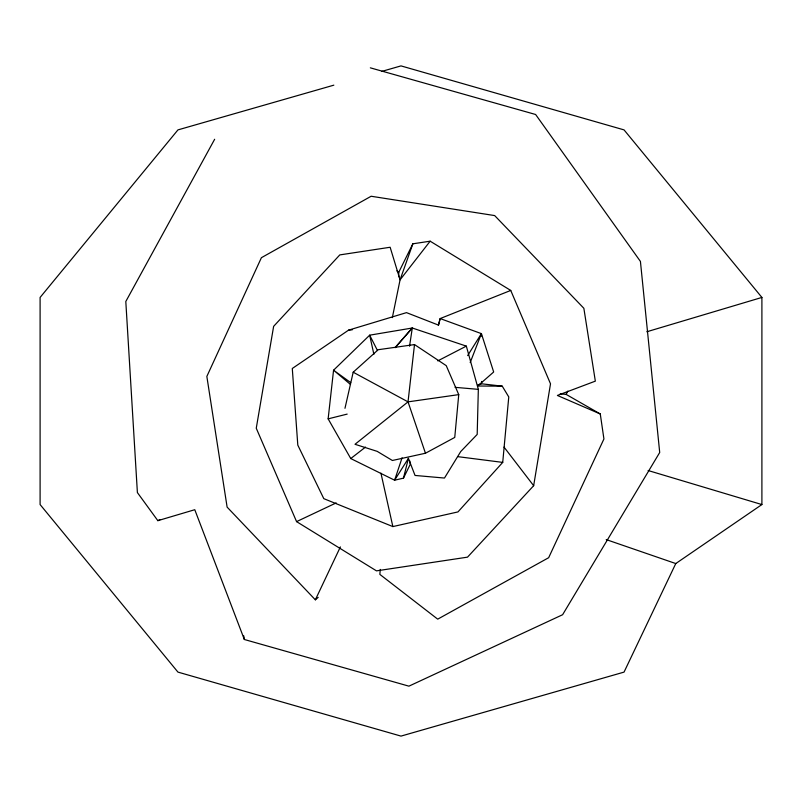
<?xml version="1.0" encoding="UTF-8"?>
<svg xmlns="http://www.w3.org/2000/svg" width="802" height="802" viewBox="0 0 802 802"><rect width="100%" height="100%" fill="white"/><g stroke="black" fill="none" stroke-linecap="round" stroke-linejoin="round"><path stroke-width="1.2" d="M381.812 71.398L401 65.894L624.046 129.894L761.9 297.442L761.9 504.558L675.775 563.555L624.046 672.106L401 736.106L177.954 672.106L40.1 504.558L40.1 297.442L177.954 129.894L333.843 85.162M398.684 276.74L398.774 272.229L412.86 243.808L430.153 241.191L510.744 290.434L550.513 383.827L533.661 485.701L467.516 557.149L376.479 570.864L296.57 521.621L256.259 428.218L273.632 326.344L339.787 254.906L390.143 247.257L400.068 279.838L392.338 317.632M478.333 389.351L477.19 434.433L460.749 451.526L444.468 478.052L415.035 475.446L408.418 458.353L394.604 480.197L350.755 458.554L328.138 418.855L333.562 370.213L369.672 335.176L412.298 328.008L466.333 346.123L478.333 389.351L455.055 387.336M380.268 569.41L379.857 574.392L437.712 619.154L548.658 557.711L603.926 438.965L600.277 413.972L566.112 394.383L560.187 393.872M458.744 394.624L454.754 437.421L425.461 453.24L392.378 460.488L377.201 451.366L355.005 444.288L408.028 401.862L458.744 394.624L446.243 365.652L414.504 344.579L378.223 349.712L353.191 372.218L344.97 408.318M510.744 290.434L440.158 318.564L438.493 325.111L406.494 312.63L348.559 330.153L292.289 368.489L297.803 445.12L323.797 498.654L392.86 526.583L457.962 511.917L502.724 462.393L508.769 396.94L502.242 386.163L481.39 383.777L478.002 384.91M425.461 453.24L408.028 401.862L414.504 344.579M481.39 383.777L481.721 381.451M409.541 346.203L412.298 328.008L395.065 347.667M402.083 457.782L394.604 480.197L403.466 478.142L408.418 458.353M438.393 325.452L440.158 318.564L481.411 333.632L493.671 371.998L477.681 386.013L502.242 386.163M412.86 243.808L400.068 279.838L430.153 241.191M470.193 362.564L481.411 333.632L481.501 336.108M600.277 413.972L557.37 395.446L595.335 381.14L583.856 308.289L494.664 215.578L371.136 196.249L261.402 257.693L206.846 376.429L227.116 507.115L315.356 599.826L340.379 546.904M403.466 478.142L410.223 464.368L409.712 460.799M566.112 394.383L567.836 391.105M214.645 139.267L125.804 301.502L137.393 492.578L157.844 520.668L194.776 509.711L244.339 639.495L408.91 686.161L562.613 614.723L659.705 452.498L640.427 261.422L535.626 114.496L370.344 67.839M467.666 355.587L481.411 333.632M395.246 347.547L412.298 328.008M315.356 599.826L318.183 597.37M350.755 458.554L365.501 447.095M437.782 360.88L466.333 346.123M157.844 520.668L160.079 519.546M296.57 521.621L336.178 502.914M646.823 331.757L761.9 297.442M328.138 418.855L347.176 414.103M348.559 330.153L352.268 329.802M458.062 456.689L502.724 462.393M648.106 470.513L761.9 504.558M606.222 539.596L675.775 563.555M353.191 372.218L408.028 401.862M396.84 270.886L398.774 272.229M350.725 382.634L333.562 370.213L350.524 384.489M504.037 447.125L533.661 485.701M377.481 350.534L369.672 335.176L373.882 354.324M380.93 473.14L392.86 526.583M243.738 635.806L244.339 639.495"/></g></svg>
